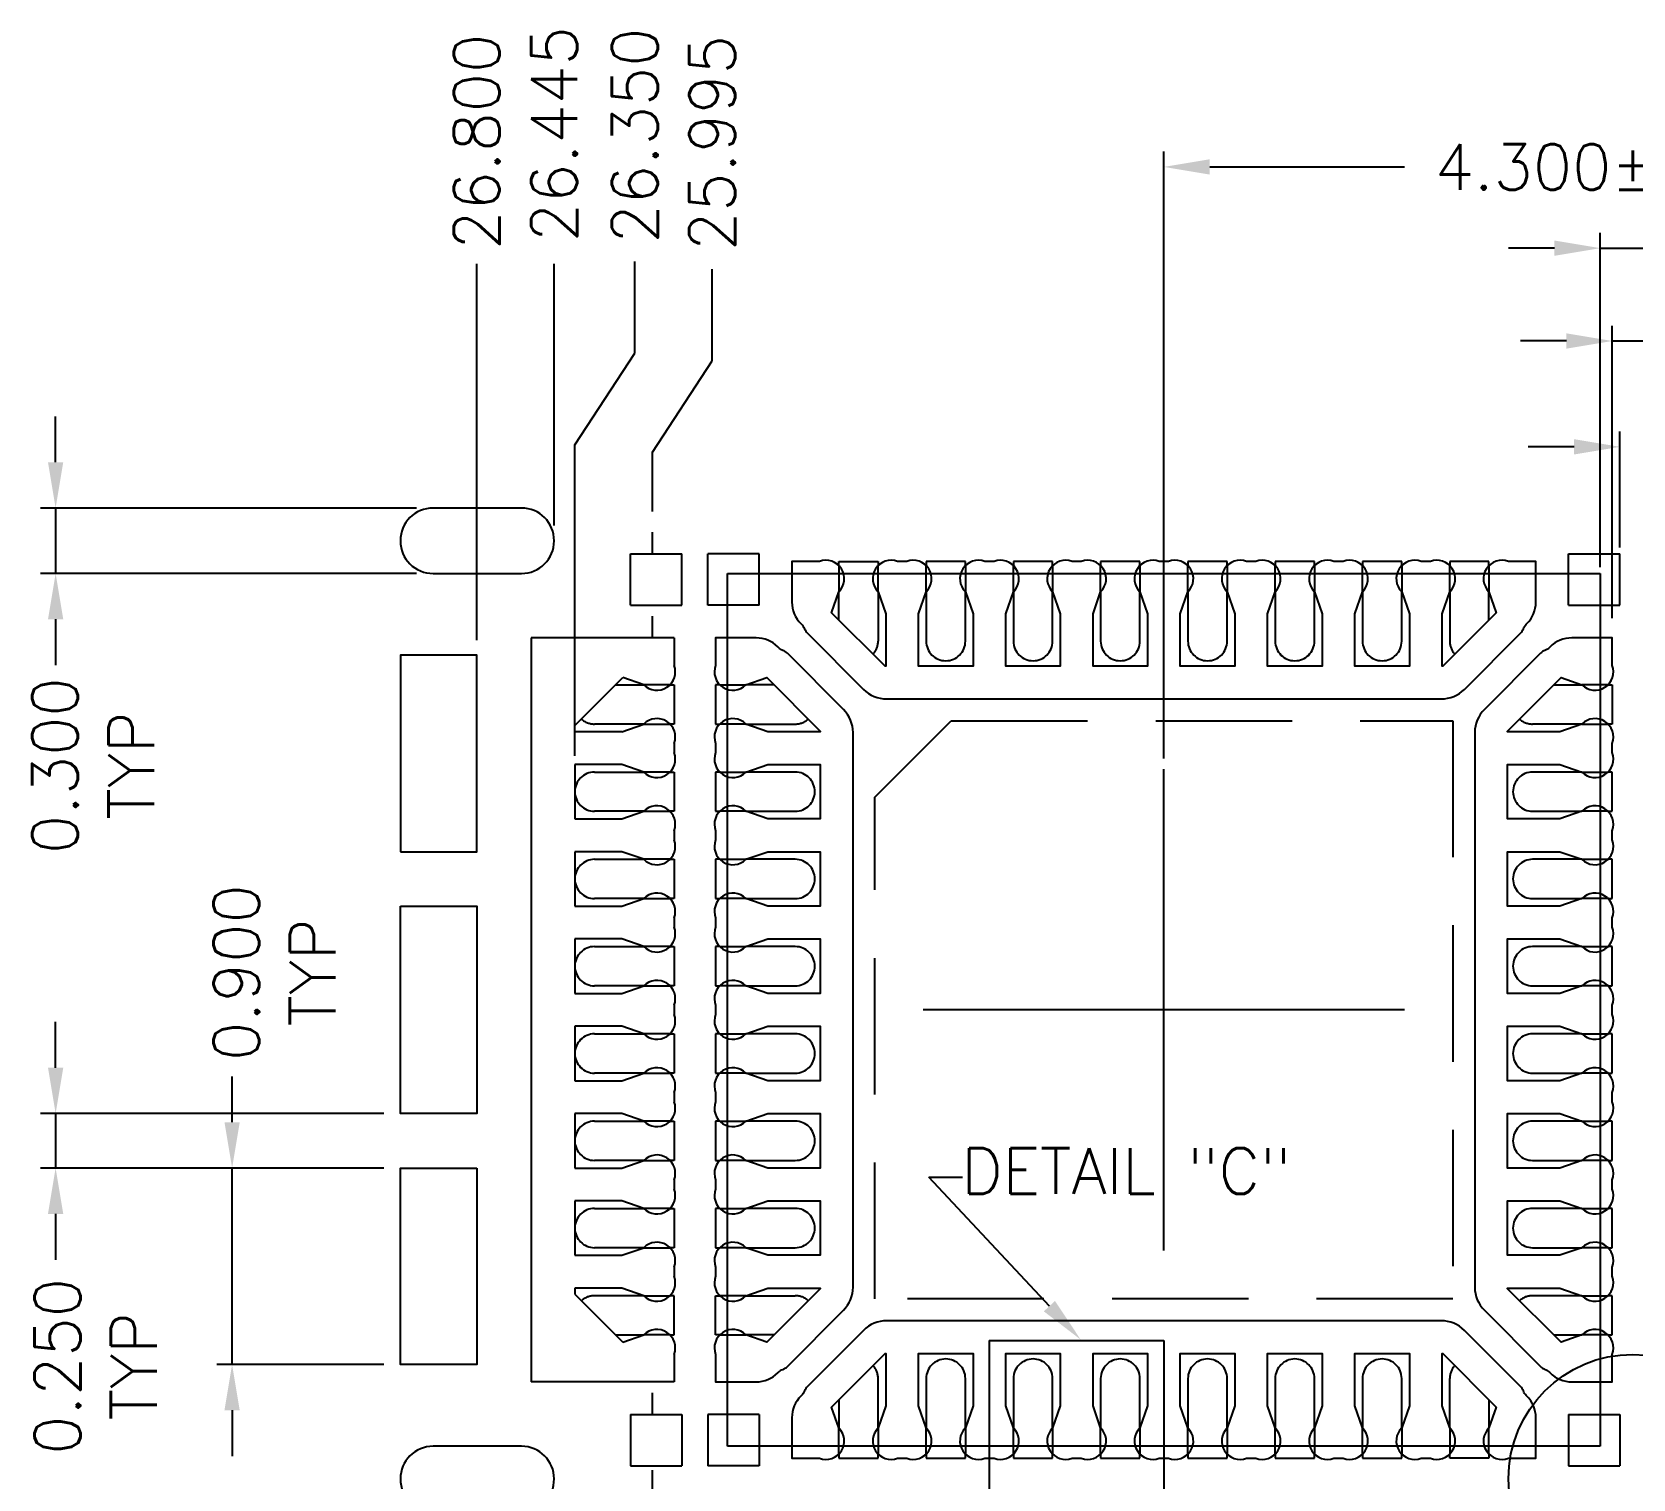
# Model space of a CAD drawing. Extents: x 720.3 to 735, y -12.4 to 10.2.
# Drawn here: x 720.56 to 727.9, y 3.61 to 10.24 of the extents above; entities that cross this region are included whole.
import ezdxf

# ---------------------------------------------------------------- set-up
doc = ezdxf.new("R2010")
doc.units = 0
doc.header["$LTSCALE"] = 5
doc.header["$MEASUREMENT"] = 0
doc.linetypes.add('CENTER', pattern=[2, 1.25, -0.25, 0.25, -0.25])
doc.linetypes.add('HIDDEN', pattern=[0.375, 0.25, -0.125])
for name, color, linetype in [('1', 7, 'CONTINUOUS'), ('1D', 4, 'CONTINUOUS'), ('2D', 4, 'CONTINUOUS')]:
    doc.layers.add(name, color=color, linetype=linetype)
doc.styles.get("Standard").update_dxf_attribs({"font": 'romans.shx', "bigfont": 'bigfont.shx'})

msp = doc.modelspace()

# ---------------------------------------------------------------- linework, layer by layer
at = {"layer": '1'}
for p, q in [((723.3044360696668, 7.849494332175424), (723.5394360696671, 7.849494332175424)), ((723.3044360696668, 7.61449433217524), (723.3044360696668, 7.849494332175424)), ((723.5394360696671, 7.61449433217524), (723.5394360696671, 7.849494332175424)), ((723.659436069667, 7.61449433217524), (723.659436069667, 7.849494332175424)), ((723.894436069667, 7.849494332175424), (723.659436069667, 7.849494332175424)), ((723.894436069667, 7.61449433217524), (723.894436069667, 7.849494332175424)), ((724.2594360696671, 7.79540611930804), (724.2594360696671, 7.67553701679725)), ((724.439436069667, 7.675537016797136), (724.439436069667, 7.79540611930804)), ((724.6594360696669, 7.675537016797136), (724.6594360696669, 7.79540611930804)), ((724.839436069667, 7.79540611930804), (724.839436069667, 7.67553701679725)), ((725.0594360696671, 7.675537016797136), (725.0594360696671, 7.79540611930804)), ((725.2394360696671, 7.79540611930804), (725.2394360696671, 7.67553701679725)), ((725.4594360696669, 7.675537016797136), (725.4594360696669, 7.79540611930804)), ((725.639436069667, 7.79540611930804), (725.639436069667, 7.67553701679725)), ((725.859436069667, 7.675537016797136), (725.859436069667, 7.79540611930804)), ((726.0394360696671, 7.79540611930804), (726.0394360696671, 7.67553701679725)), ((726.2594360696671, 7.675537016797136), (726.2594360696671, 7.79540611930804)), ((726.439436069667, 7.79540611930804), (726.439436069667, 7.67553701679725)), ((726.659436069667, 7.675537016797136), (726.659436069667, 7.79540611930804)), ((726.839436069667, 7.79540611930804), (726.839436069667, 7.67553701679725)), ((727.059436069667, 7.675537016797022), (727.059436069667, 7.79540611930804)), ((727.2394360696671, 7.79540611930804), (727.2394360696671, 7.675537016797136)), ((727.6044360696671, 7.849494332175822), (727.839436069667, 7.849494332175822)), ((727.6044360696671, 7.614494332175411), (727.6044360696671, 7.849494332175822)), ((727.839436069667, 7.614494332175411), (727.839436069667, 7.849494332175822)), ((723.3044360696668, 7.61449433217524), (723.5394360696671, 7.61449433217524)), ((723.894436069667, 7.61449433217524), (723.659436069667, 7.61449433217524)), ((727.6044360696671, 7.614494332175411), (727.839436069667, 7.614494332175411)), ((723.5044360696658, 7.464494332175434), (723.5044360696658, 7.338318620756865)), ((723.0494360696688, 7.062412292854389), (723.2696960971939, 7.282672320380129)), ((723.3654787542889, 7.249494332175402), (723.269696097193, 7.282672320378537)), ((723.4853478567999, 7.249494332175402), (723.3654787542889, 7.249494332175402)), ((723.7135242825339, 7.249494332175629), (723.8333933850449, 7.249494332175629)), ((727.7853478568, 7.249494332175402), (727.6654787542888, 7.249494332175402)), ((723.264436069667, 7.034494332174801), (723.3654787542889, 7.069494332175395)), ((723.365478754288, 7.069494332175622), (723.4853478567999, 7.069494332175395)), ((723.833393385046, 7.069494332175622), (723.7135242825339, 7.069494332175509)), ((727.6654787542878, 7.069494332175509), (727.7853478568, 7.069494332175281)), ((723.2644360696679, 7.034494332176734), (723.0494360696688, 7.034494332177132)), ((723.5044360696658, 6.980670043593931), (723.5044360696658, 6.938318620756604)), ((723.264436069667, 6.884494332176132), (723.0494360696679, 6.884494332176132)), ((723.3654787542889, 6.849494332175424), (723.264436069667, 6.884494332175734)), ((723.4853478567999, 6.849494332175424), (723.3654787542889, 6.849494332175424)), ((723.7135242825339, 6.849494332175538), (723.8333933850449, 6.849494332175538)), ((727.6654787542878, 6.849494332175311), (727.7853478568, 6.849494332175424)), ((723.0494360696679, 6.634494332175506), (723.264436069667, 6.634494332175734)), ((723.264436069667, 6.634494332175222), (723.365478754288, 6.669494332175304)), ((723.3654787542889, 6.669494332175531), (723.4853478567999, 6.669494332175304)), ((723.8333933850449, 6.669494332175531), (723.7135242825339, 6.669494332175418)), ((727.7853478568, 6.669494332175304), (727.6654787542888, 6.669494332175304)), ((723.5044360696658, 6.580670043594125), (723.5044360696658, 6.538318620756513)), ((723.264436069667, 6.484494332176041), (723.0494360696679, 6.484494332176041)), ((723.3654787542889, 6.449494332175277), (723.264436069667, 6.484494332175813)), ((723.4853478567999, 6.449494332175277), (723.3654787542889, 6.449494332175277)), ((723.7135242825339, 6.449494332175504), (723.8333933850449, 6.449494332175504)), ((727.6654787542878, 6.449494332175277), (727.7853478568, 6.44949433217539)), ((723.264436069667, 6.234494332175131), (723.3654787542889, 6.26949433217544)), ((723.3654787542889, 6.26949433217544), (723.4853478567999, 6.26949433217544)), ((723.8333933850449, 6.269494332175611), (723.7135242825339, 6.26949433217544)), ((727.7853478568, 6.269494332175327), (727.6654787542888, 6.269494332175327)), ((723.0494360696679, 6.234494332175415), (723.264436069667, 6.234494332175586)), ((723.5044360696658, 6.180670043594034), (723.5044360696658, 6.138318620756706)), ((723.264436069667, 6.084494332175893), (723.0494360696679, 6.084494332175893)), ((723.3654787542889, 6.049494332175413), (723.264436069667, 6.084494332175722)), ((723.4853478567999, 6.049494332175413), (723.3654787542889, 6.049494332175413)), ((723.7135242825339, 6.049494332175527), (723.8333933850449, 6.049494332175527)), ((727.6654787542878, 6.049494332175243), (727.7853478568, 6.049494332175413)), ((723.0494360696679, 5.834494332175324), (723.264436069667, 5.834494332175552)), ((723.264436069667, 5.83449433217504), (723.3654787542889, 5.869494332175293)), ((723.3654787542889, 5.869494332175293), (723.4853478567999, 5.869494332175293)), ((723.8333933850449, 5.86949433217552), (723.7135242825339, 5.86949433217552)), ((727.7853478568, 5.869494332175293), (727.6654787542888, 5.869494332175293)), ((723.5044360696658, 5.780670043594113), (723.5044360696658, 5.738318620756786)), ((723.264436069667, 5.684494332175802), (723.0494360696679, 5.684494332175802)), ((723.3654787542889, 5.649494332175549), (723.264436069667, 5.684494332175802)), ((723.4853478567999, 5.649494332175549), (723.3654787542889, 5.649494332175549)), ((723.7135242825339, 5.649494332175549), (723.8333933850449, 5.649494332175549)), ((727.6654787542878, 5.649494332175322), (727.7853478568, 5.649494332175436)), ((723.0494360696679, 5.434494332175233), (723.264436069667, 5.434494332175404)), ((723.264436069667, 5.434494332175233), (723.3654787542889, 5.469494332175202)), ((723.3654787542889, 5.469494332175543), (723.4853478567999, 5.469494332175202)), ((723.8333933850449, 5.469494332175599), (723.7135242825339, 5.469494332175543)), ((727.7853478568, 5.469494332175315), (727.6654787542888, 5.469494332175315)), ((723.504436069667, 5.380670043594022), (723.5044360696658, 5.338318620756695)), ((723.264436069667, 5.284494332175825), (723.0494360696679, 5.284494332175825)), ((723.3654787542889, 5.249494332175402), (723.264436069667, 5.284494332175825)), ((723.4853478567999, 5.249494332175402), (723.3654787542889, 5.249494332175402)), ((723.7135242825339, 5.249494332175515), (723.8333933850449, 5.249494332175515)), ((727.6654787542878, 5.249494332175288), (727.7853478568, 5.249494332175402)), ((723.264436069667, 5.034494332175313), (723.3654787542889, 5.069494332175395)), ((723.3654787542889, 5.069494332175395), (723.4853478567999, 5.069494332175395)), ((723.8333933850449, 5.069494332175509), (723.7135242825339, 5.069494332175509)), ((727.7853478568, 5.069494332175281), (727.6654787542888, 5.069494332175281)), ((723.0494360696679, 5.034494332175086), (723.264436069667, 5.034494332175313)), ((723.504436069667, 4.980670043593931), (723.504436069667, 4.938318620756604)), ((723.264436069667, 4.884494332175734), (723.0494360696679, 4.884494332175734)), ((723.3654787542889, 4.849494332175424), (723.264436069667, 4.884494332175734)), ((723.4853478567999, 4.849494332175424), (723.3654787542889, 4.849494332175424)), ((723.7135242825339, 4.849494332175538), (723.8333933850449, 4.849494332175538)), ((727.6654787542878, 4.849494332175311), (727.7853478568, 4.849494332175424)), ((723.0494360696679, 4.634494332175052), (723.264436069667, 4.634494332175222)), ((723.264436069667, 4.634494332175222), (723.3654787542889, 4.669494332175304)), ((723.3654787542889, 4.669494332175531), (723.4853478567999, 4.669494332175304)), ((723.8333933850449, 4.669494332175531), (723.7135242825339, 4.669494332175418)), ((727.7853478568, 4.669494332175418), (727.6654787542888, 4.669494332175418)), ((723.504436069667, 4.580670043594125), (723.504436069667, 4.538318620757024)), ((723.264436069667, 4.484494332175813), (723.0494360696679, 4.484494332175586)), ((723.3654787542889, 4.449494332175277), (723.264436069667, 4.484494332175813)), ((723.0494360696679, 4.456576371498215), (723.269696097193, 4.236316343972418)), ((723.3654787542889, 4.449494332175277), (723.4853478567999, 4.449494332175277)), ((723.8333933850449, 4.44949433217539), (723.7135242825339, 4.449494332175504)), ((727.6654787542878, 4.44949433217522), (727.7853478568, 4.449494332175277)), ((723.269696097193, 4.236316343972418), (723.3654787542889, 4.26949433217544)), ((723.4853478567999, 4.26949433217544), (723.3654787542889, 4.26949433217544)), ((723.7135242825339, 4.26949433217544), (723.8333933850449, 4.26949433217544)), ((727.7853478568, 4.269494332175213), (727.6654787542888, 4.269494332175213)), ((723.504436069667, 4.180670043593806), (723.504436069667, 4.054494332175124)), ((723.3044360696658, 3.904494332175431), (723.3044360696658, 3.669494332175247)), ((723.3044360696658, 3.904494332175431), (723.5394360696657, 3.904494332175431)), ((723.5394360696657, 3.904494332175431), (723.5394360696657, 3.669494332175247)), ((723.659436069667, 3.904494332175431), (723.659436069667, 3.669494332175133)), ((723.894436069667, 3.904494332175431), (723.659436069667, 3.904494332175431)), ((723.894436069667, 3.904494332175431), (723.894436069667, 3.669494332175133)), ((727.6044360696671, 3.904494332175602), (727.839436069667, 3.904494332175602)), ((727.6044360696671, 3.904494332175602), (727.6044360696671, 3.669494332175531)), ((727.839436069667, 3.904494332175602), (727.839436069667, 3.669494332175531)), ((724.2594360696671, 3.723582545042802), (724.2594360696671, 3.843451647553706)), ((724.439436069667, 3.84345164755382), (724.439436069667, 3.723582545042802)), ((724.6594360696669, 3.723582545042802), (724.6594360696669, 3.843451647553592)), ((724.839436069667, 3.84345164755382), (724.839436069667, 3.723582545042802)), ((725.0594360696671, 3.723582545042802), (725.0594360696671, 3.843451647553592)), ((725.2394360696671, 3.84345164755382), (725.2394360696671, 3.723582545042802)), ((725.4594360696669, 3.723582545042802), (725.4594360696669, 3.843451647553592)), ((725.639436069667, 3.84345164755382), (725.639436069667, 3.723582545042802)), ((725.859436069667, 3.723582545042802), (725.859436069667, 3.843451647553592)), ((726.0394360696671, 3.84345164755382), (726.0394360696671, 3.723582545042802)), ((726.2594360696671, 3.723582545042802), (726.2594360696671, 3.843451647553592)), ((726.439436069667, 3.84345164755382), (726.439436069667, 3.723582545042802)), ((726.659436069667, 3.723582545042802), (726.659436069667, 3.843451647553592)), ((726.839436069667, 3.84345164755382), (726.839436069667, 3.723582545042802)), ((727.059436069667, 3.84345164755382), (727.059436069667, 3.723582545042802)), ((727.2394360696671, 3.723582545042802), (727.2394360696671, 3.843451647553592)), ((723.3044360696658, 3.669494332175247), (723.5394360696657, 3.669494332175247)), ((723.894436069667, 3.669494332175133), (723.659436069667, 3.669494332175133)), ((727.6044360696671, 3.669494332175531), (727.839436069667, 3.669494332175531))]:
    msp.add_line(p, q, dxfattribs=at)
at = {"layer": '1', "color": 7}
for p, q in [((722.849436069667, 7.464494332177707), (722.849436069668, 4.054494332175011)), ((723.504436069667, 7.464494332177196), (722.849436069667, 7.464494332177707)), ((723.0494360696688, 7.034494332177416), (723.0494360696688, 7.062412292854673)), ((723.0494360696679, 6.884494332176132), (723.0494360696679, 6.634494332175506)), ((723.0494360696679, 6.484494332176041), (723.0494360696679, 6.234494332175415)), ((723.0494360696679, 6.084494332175893), (723.0494360696679, 5.834494332175324)), ((723.0494360696679, 5.684494332175802), (723.0494360696679, 5.434494332175233)), ((723.0494360696679, 5.284494332175825), (723.0494360696679, 5.034494332175086)), ((723.0494360696679, 4.884494332175734), (723.0494360696679, 4.634494332175052)), ((723.0494360696679, 4.484494332175415), (723.0494360696679, 4.456576371498044)), ((723.504436069667, 4.054494332175124), (722.849436069668, 4.054494332175011))]:
    msp.add_line(p, q, dxfattribs=at)
at = {"layer": '1', "ltscale": 10}
for points in [[(722.8044360696729, 8.059494332175063), (722.399436069667, 8.05949433217387, 0.9999999999999998), (722.399436069667, 7.759494332174142), (722.8044360696729, 7.759494332175108, 0.9999999999999998)], [(722.8044360696729, 3.759494332175052), (722.399436069667, 3.759494332173915, 0.9999999999999998), (722.399436069667, 3.459494332174131), (722.8044360696729, 3.45949433217504, 0.9999999999999998)]]:
    msp.add_lwpolyline(points, format="xyb", close=True, dxfattribs=at)
at = {"layer": '1'}
for points in [[(726.9706117810858, 7.814494332174717), (726.928260358248, 7.814494332174604, 0.8079315187691397), (726.839436069667, 7.67553701679725), (726.874436069668, 7.57449433217539), (726.8744360696671, 7.334494332175552), (726.6244360696671, 7.334494332175552), (726.6244360696671, 7.57449433217522), (726.659436069667, 7.675537016797022, 0.8079315187693428), (726.5706117810857, 7.814494332174717), (726.528260358248, 7.814494332174604, 0.8079315187691397), (726.439436069667, 7.67553701679725), (726.474436069668, 7.57449433217539), (726.474436069667, 7.334494332175552), (726.224436069667, 7.334494332175552), (726.224436069667, 7.57449433217522), (726.2594360696671, 7.675537016797022, 0.8079315187693428), (726.1706117810859, 7.814494332174717), (726.1282603582478, 7.814494332174604, 0.8079315187691397), (726.0394360696671, 7.67553701679725), (726.074436069667, 7.57449433217539), (726.074436069667, 7.334494332175552), (725.824436069667, 7.334494332175552), (725.824436069667, 7.57449433217522), (725.859436069667, 7.675537016797022, 0.8079315187693428), (725.7706117810857, 7.814494332174717), (725.728260358248, 7.814494332174604, 0.8079315187691397), (725.639436069667, 7.67553701679725), (725.6744360696679, 7.57449433217539), (725.6744360696671, 7.334494332175552), (725.424436069667, 7.334494332175552), (725.424436069667, 7.57449433217522), (725.4594360696669, 7.675537016797022, 0.8079315187693428), (725.3706117810857, 7.814494332174717), (725.3282603582479, 7.814494332174604, 0.8079315187691397), (725.2394360696671, 7.67553701679725), (725.2744360696679, 7.57449433217539), (725.2744360696669, 7.334494332175552), (725.024436069667, 7.334494332175552), (725.024436069667, 7.57449433217522), (725.0594360696671, 7.675537016797022, 0.8079315187693428), (724.9706117810858, 7.814494332174717), (724.928260358248, 7.814494332174604, 0.8079315187691397), (724.839436069667, 7.67553701679725), (724.8744360696671, 7.57449433217539), (724.8744360696671, 7.334494332175552), (724.6244360696671, 7.334494332175552), (724.6244360696671, 7.57449433217522), (724.6594360696669, 7.675537016797022, 0.8079315187693428), (724.5706117810857, 7.814494332174717), (724.5282603582488, 7.814494332174604, 0.8079315187692582), (724.439436069667, 7.67553701679725), (724.474436069668, 7.57449433217539), (724.474436069668, 7.334494332175438), (724.4715181089897, 7.334494332175438), (724.2262580814638, 7.579754359701382), (724.2594360696671, 7.67553701679725, 0.8079315187691257), (724.1706117810849, 7.814494332174547), (724.0444360696669, 7.814494332174547), (724.0444360696669, 7.628550248086298, 0.1989123673826225), (724.0854411203017, 7.52955529871906), (724.0883533837798, 7.526643035240908, -0.1031479619677401), (724.101773674751, 7.506151676418369, 0.1031479619667166), (724.1151939657778, 7.485660317618112), (724.372425968399, 7.228428314997415, 0.1989123673793665), (724.4784919855769, 7.184494332175404), (727.0203801537579, 7.184494332175404, 0.1989123673799221), (727.1264461709359, 7.228428314997529), (727.3836781735558, 7.485660317618112, 0.1031479619667161), (727.3970984645828, 7.506151676418369, -0.1031479619677284), (727.4105187555537, 7.526643035240908), (727.413431019032, 7.52955529871906, 0.1989123673826223), (727.454436069667, 7.628550248086298), (727.454436069667, 7.814494332174547), (727.3282603582479, 7.814494332174547, 0.8079315187688237), (727.2394360696671, 7.675537016797136), (727.2726140578696, 7.579754359701325), (727.0273540303439, 7.334494332175438), (727.0244360696669, 7.334494332175438), (727.0244360696659, 7.574494332175277), (727.059436069667, 7.675537016797136, 0.8079315187689486)], [(723.6944360696679, 6.980670043594216), (723.6944360696679, 6.938318620756717, 0.8079315187691397), (723.8333933850449, 6.849494332175538), (723.934436069667, 6.884494332175904), (724.1744360696671, 6.884494332175734), (724.1744360696671, 6.634494332175506), (723.934436069667, 6.634494332175279), (723.833393385046, 6.669494332175531, 0.8079315187693428), (723.6944360696679, 6.580670043594238), (723.6944360696679, 6.538318620756683, 0.8079315187691397), (723.8333933850449, 6.449494332175504), (723.934436069667, 6.484494332175813), (724.1744360696671, 6.484494332175586), (724.1744360696671, 6.234494332175529), (723.934436069667, 6.234494332175302), (723.833393385046, 6.26949433217544, 0.8079315187693428), (723.6944360696679, 6.180670043594091), (723.6944360696679, 6.138318620756706, 0.8079315187691397), (723.8333933850449, 6.049494332175527), (723.934436069667, 6.084494332175779), (724.1744360696671, 6.084494332175609), (724.1744360696671, 5.834494332175552), (723.934436069667, 5.834494332175324), (723.833393385046, 5.869494332175406, 0.8079315187693428), (723.6944360696679, 5.780670043594113), (723.6944360696679, 5.738318620756786, 0.8079315187691397), (723.8333933850449, 5.649494332175549), (723.934436069667, 5.684494332175802), (724.1744360696671, 5.684494332175631), (724.1744360696671, 5.434494332175518), (723.934436069667, 5.43449433217529), (723.833393385046, 5.469494332175429, 0.8079315187693428), (723.6944360696679, 5.380670043594079), (723.6944360696679, 5.338318620756695, 0.8079315187691397), (723.8333933850449, 5.249494332175515), (723.934436069667, 5.284494332175938), (724.1744360696671, 5.284494332175597), (724.1744360696671, 5.03449433217554), (723.934436069667, 5.034494332175313), (723.833393385046, 5.069494332175509, 0.8079315187693428), (723.6944360696679, 4.980670043594216), (723.6944360696679, 4.938318620756717, 0.8079315187691397), (723.8333933850449, 4.849494332175538), (723.934436069667, 4.884494332175904), (724.1744360696671, 4.884494332175734), (724.1744360696671, 4.634494332175506), (723.934436069667, 4.634494332175279), (723.833393385046, 4.669494332175531, 0.8079315187693428), (723.6944360696679, 4.580670043594238), (723.6944360696679, 4.538318620757024, 0.8079315187692582), (723.8333933850449, 4.449494332175504), (723.934436069667, 4.484494332175927), (724.1744360696671, 4.4844943321757), (724.1744360696671, 4.481576371498817), (723.9291760421409, 4.236316343972418), (723.8333933850449, 4.269494332175554, 0.8079315187691257), (723.6944360696679, 4.18067004359392), (723.6944360696679, 4.054494332175408), (723.880380153756, 4.054494332175408, 0.1989123673826225), (723.9793751031241, 4.09549938281043), (723.9822873666018, 4.098411646288639, -0.1031479619677401), (724.0027787254242, 4.11183193725958, 0.1031479619667166), (724.0232700842241, 4.125252228286626), (724.2805020868449, 4.382484230907209, 0.1989123673793665), (724.324436069667, 4.488550248085118), (724.324436069667, 7.030438416266122, 0.1989123673799221), (724.2805020868449, 7.136504433444315), (724.0232700842241, 7.39373643606433, 0.1031479619667161), (724.0027787254242, 7.407156727091319, -0.1031479619677284), (723.9822873666018, 7.420577018062317), (723.9793751031241, 7.423489281540526, 0.1989123673826223), (723.880380153756, 7.464494332175547), (723.6944360696679, 7.464494332175547), (723.6944360696679, 7.338318620757036, 0.8079315187688237), (723.8333933850449, 7.249494332175515), (723.9291760421409, 7.282672320378594), (724.1744360696671, 7.037412292852195), (724.1744360696671, 7.034494332175313), (723.934436069667, 7.034494332175086), (723.8333933850449, 7.069494332175509, 0.8079315187689486)], [(727.8044360696658, 4.538318620756683), (727.8044360696658, 4.580670043594125, 0.8079315187691397), (727.6654787542888, 4.669494332175418), (727.564436069667, 4.634494332174881), (727.324436069667, 4.634494332175108), (727.324436069667, 4.884494332175393), (727.564436069667, 4.884494332175506), (727.6654787542878, 4.849494332175424, 0.8079315187693428), (727.8044360696658, 4.938318620756717), (727.8044360696658, 4.980670043594102, 0.8079315187691397), (727.6654787542888, 5.069494332175281), (727.564436069667, 5.034494332175029), (727.324436069667, 5.034494332175199), (727.324436069667, 5.284494332175427), (727.564436069667, 5.28449433217554), (727.6654787542878, 5.249494332175402, 0.8079315187693428), (727.8044360696658, 5.338318620756695), (727.8044360696658, 5.380670043594079, 0.8079315187691397), (727.6654787542888, 5.469494332175315), (727.564436069667, 5.434494332175063), (727.324436069667, 5.434494332175233), (727.324436069667, 5.68449433217529), (727.564436069667, 5.684494332175631), (727.6654787542878, 5.649494332175436, 0.8079315187693428), (727.8044360696658, 5.738318620756672), (727.8044360696658, 5.780670043594, 0.8079315187691397), (727.6654787542888, 5.869494332175293), (727.564436069667, 5.83449433217504), (727.324436069667, 5.834494332175211), (727.324436069667, 6.084494332175324), (727.564436069667, 6.084494332175552), (727.6654787542878, 6.049494332175413, 0.8079315187693428), (727.8044360696658, 6.138318620756706), (727.8044360696658, 6.180670043594091, 0.8079315187691397), (727.6654787542888, 6.269494332175327), (727.564436069667, 6.234494332175017), (727.324436069667, 6.234494332175245), (727.324436069667, 6.484494332175415), (727.564436069667, 6.484494332175529), (727.6654787542878, 6.44949433217539, 0.8079315187693428), (727.8044360696658, 6.538318620756683), (727.8044360696658, 6.580670043594125, 0.8079315187691397), (727.6654787542888, 6.669494332175304), (727.564436069667, 6.634494332174881), (727.324436069667, 6.634494332175108), (727.324436069667, 6.884494332175393), (727.564436069667, 6.884494332175506), (727.6654787542878, 6.849494332175424, 0.8079315187693428), (727.8044360696658, 6.938318620756717), (727.8044360696658, 6.980670043593818, 0.8079315187692582), (727.6654787542888, 7.069494332175281), (727.564436069667, 7.034494332174858), (727.324436069667, 7.034494332175086), (727.324436069667, 7.037412292852025), (727.569696097193, 7.282672320378537), (727.6654787542888, 7.249494332175402, 0.8079315187691257), (727.8044360696658, 7.338318620756865), (727.8044360696658, 7.464494332175434), (727.6184919855779, 7.464494332175434, 0.1989123673826225), (727.5194970362109, 7.423489281540412), (727.5165847727328, 7.420577018062203, -0.1031479619677401), (727.4960934139098, 7.407156727091205, 0.1031479619667166), (727.4756020551099, 7.393736436064216), (727.218370052489, 7.136504433443633, 0.1989123673793665), (727.174436069667, 7.030438416265724), (727.174436069667, 4.48855024808472, 0.1989123673799221), (727.218370052489, 4.382484230906584), (727.4756020551099, 4.125252228286626, 0.1031479619667161), (727.4960934139098, 4.11183193725958, -0.1031479619677284), (727.5165847727328, 4.098411646288639), (727.5194970362109, 4.09549938281043, 0.1989123673826223), (727.6184919855779, 4.054494332175295), (727.8044360696658, 4.054494332175295), (727.8044360696658, 4.180670043593806, 0.8079315187688237), (727.6654787542888, 4.269494332175327), (727.569696097193, 4.236316343972191), (727.324436069667, 4.48157637149859), (727.324436069667, 4.484494332175529), (727.564436069667, 4.484494332175813), (727.6654787542888, 4.449494332175277, 0.8079315187689486)], [(724.5282603582478, 3.704494332176238), (724.5706117810857, 3.704494332176238, 0.8079315187691397), (724.6594360696669, 3.843451647553592), (724.6244360696671, 3.944494332175509), (724.6244360696671, 4.18449433217529), (724.8744360696671, 4.18449433217529), (724.8744360696671, 3.944494332175736), (724.839436069667, 3.843451647553933, 0.8079315187693428), (724.928260358248, 3.704494332176238), (724.9706117810858, 3.704494332176238, 0.8079315187691397), (725.0594360696671, 3.843451647553592), (725.024436069667, 3.944494332175509), (725.024436069667, 4.18449433217529), (725.2744360696669, 4.18449433217529), (725.2744360696669, 3.944494332175736), (725.2394360696671, 3.843451647553933, 0.8079315187693428), (725.3282603582479, 3.704494332176238), (725.3706117810848, 3.704494332176238, 0.8079315187691397), (725.4594360696669, 3.843451647553592), (725.4244360696657, 3.944494332175509), (725.424436069667, 4.18449433217529), (725.6744360696671, 4.18449433217529), (725.6744360696671, 3.944494332175736), (725.639436069667, 3.843451647553933, 0.8079315187693428), (725.728260358248, 3.704494332176238), (725.7706117810857, 3.704494332176238, 0.8079315187691397), (725.859436069667, 3.843451647553592), (725.824436069667, 3.944494332175509), (725.824436069667, 4.18449433217529), (726.074436069667, 4.18449433217529), (726.074436069667, 3.944494332175736), (726.0394360696671, 3.843451647553933, 0.8079315187693428), (726.1282603582478, 3.704494332176238), (726.1706117810859, 3.704494332176238, 0.8079315187691397), (726.2594360696671, 3.843451647553592), (726.2244360696659, 3.944494332175509), (726.224436069667, 4.18449433217529), (726.474436069667, 4.18449433217529), (726.474436069667, 3.944494332175736), (726.439436069667, 3.843451647553933, 0.8079315187693428), (726.528260358248, 3.704494332176238), (726.5706117810857, 3.704494332176238, 0.8079315187691397), (726.659436069667, 3.843451647553592), (726.6244360696671, 3.944494332175509), (726.6244360696671, 4.18449433217529), (726.8744360696671, 4.18449433217529), (726.8744360696671, 3.944494332175736), (726.839436069667, 3.843451647553933, 0.8079315187693428), (726.928260358248, 3.704494332176238), (726.9706117810858, 3.704494332176238, 0.8079315187692582), (727.059436069667, 3.843451647553592), (727.0244360696659, 3.944494332175509), (727.0244360696659, 4.184494332175404), (727.0273540303439, 4.184494332175404), (727.2726140578696, 3.939234304649403), (727.2394360696671, 3.843451647553592, 0.8079315187691257), (727.3282603582479, 3.704494332176295), (727.454436069667, 3.704494332176295), (727.454436069667, 3.890438416264487, 0.1989123673826225), (727.413431019032, 3.989433365631782), (727.4105187555537, 3.992345629110047, -0.1031479619677401), (727.3970984645828, 4.012836987932416, 0.1031479619667166), (727.3836781735558, 4.03332834673273), (727.126446170935, 4.29056034935354, 0.1989123673793665), (727.020380153757, 4.334494332175438), (724.4784919855758, 4.334494332175438, 0.1989123673799221), (724.3724259683979, 4.290560349353313), (724.1151939657778, 4.03332834673273, 0.1031479619667161), (724.101773674751, 4.012836987932416, -0.1031479619677284), (724.0883533837798, 3.992345629110047), (724.0854411203017, 3.989433365631782, 0.1989123673826223), (724.0444360696669, 3.890438416264487), (724.0444360696669, 3.704494332176295), (724.1706117810849, 3.704494332176295, 0.8079315187688237), (724.2594360696671, 3.843451647553706), (724.2262580814638, 3.939234304649517), (724.4715181089897, 4.184494332175404), (724.474436069667, 4.184494332175404), (724.474436069668, 3.944494332175509), (724.439436069667, 3.843451647553706, 0.8079315187689486)]]:
    msp.add_lwpolyline(points, format="xyb", close=True, dxfattribs=at)
at = {"layer": '1', "ltscale": 10}
for points in [[(722.2494360696671, 6.484494332175813), (722.599436069674, 6.484494332175586), (722.599436069674, 7.38449433217562), (722.249436069668, 7.384494332175734)], [(722.2494360696671, 6.234494332175813), (722.599436069674, 6.234494332175586), (722.599436069674, 5.284494332175086), (722.2494360696671, 5.284494332175086)], [(722.599436069674, 5.034494332175086), (722.599436069674, 4.134494332175108), (722.2494360696671, 4.134494332175108), (722.2494360696671, 5.034494332175029)]]:
    msp.add_lwpolyline(points, close=True, dxfattribs=at)
at = {"layer": '1'}
for centre, radius, start, end in [((723.4254133055442, 7.308837340859383), 0.0843430086840248, 224.7158508701536, 20.45919991428881), ((723.4254133055442, 7.010151323491413), 0.0843430086840223, 339.5408000857707, 135.2841491299523), ((723.4254133055442, 6.908837340859292), 0.0843430086839418, 224.7158508700477, 20.45919991425069), ((723.4254133055442, 6.610151323491322), 0.0843430086840631, 339.5408000857905, 135.2841491300306), ((723.4254133055442, 6.508837340859543), 0.0843430086839418, 224.7158508700477, 20.45919991425069), ((723.4254133055442, 6.210151323491231), 0.0843430086840631, 339.5408000857905, 135.2841491300306), ((723.4254133055451, 6.108837340859395), 0.0843430086839418, 224.7158508700477, 20.45919991425069), ((723.4254133055451, 5.810151323491425), 0.0843430086840631, 339.5408000857905, 135.2841491300306), ((723.4254133055451, 5.708837340859304), 0.0843430086839418, 224.7158508700477, 20.45919991425069), ((723.4254133055451, 5.410151323491277), 0.0843430086840631, 339.5408000857905, 135.2841491300306), ((723.4254133055451, 5.308837340859383), 0.0843430086839418, 224.7158508700477, 20.45919991425069), ((723.4254133055451, 5.010151323491413), 0.0843430086840631, 339.5408000857905, 135.2841491300306), ((723.4254133055451, 4.908837340859292), 0.0843430086839418, 224.7158508700477, 20.45919991425069), ((723.4254133055451, 4.610151323491322), 0.0843430086840631, 339.5408000857905, 135.2841491300306), ((723.4254133055451, 4.508837340859543), 0.0843430086839815, 224.715850870103, 20.45919991432083), ((723.4254133055451, 4.210151323491231), 0.0843430086840016, 339.5408000856594, 135.2841491298464)]:
    msp.add_arc(centre, radius, start, end, dxfattribs=at)
at = {"layer": '1D', "linetype": 'HIDDEN', "ltscale": 0.08}
for p, q in [((723.404436069668, 7.849494332175424), (723.404436069668, 7.969494332175202)), ((723.4044360696671, 7.464494332175434), (723.4044360696671, 7.614494332175013)), ((723.404436069668, 3.904494332175431), (723.404436069668, 4.054494332175238)), ((723.404436069668, 3.549494332175413), (723.404436069668, 3.669494332175247))]:
    msp.add_line(p, q, dxfattribs=at)
at = {"layer": '1D', "color": 2, "linetype": 'CENTER', "ltscale": 0.8}
for p, q in [((723.7494360696671, 3.759494332175393), (723.7494360696671, 7.759494332175506)), ((723.7494360696671, 7.759494332175506), (727.7494360696671, 7.759494332175506)), ((727.7494360696671, 7.759494332175506), (727.7494360696671, 3.759494332175393)), ((727.7494360696671, 3.759494332175393), (723.7494360696671, 3.759494332175393))]:
    msp.add_line(p, q, dxfattribs=at)
at = {"layer": '1D', "linetype": 'CENTER'}
for p, q in [((725.7494360696671, 4.656618149112546), (725.7494360696671, 6.862370515238296)), ((726.8523122527301, 5.759494332175506), (724.6465598866037, 5.759494332175506))]:
    msp.add_line(p, q, dxfattribs=at)
at = {"layer": '1D', "linetype": 'HIDDEN', "ltscale": 0.3}
for points in [[(724.2594360696671, 7.79540611930804), (724.2594360696671, 7.814494332174547), (724.4394360696677, 7.814494332174604), (724.439436069667, 7.79540611930804)], [(724.839436069667, 7.79540611930804), (724.839436069667, 7.814494332174547), (724.6594360696669, 7.814494332174604), (724.6594360696669, 7.79540611930804)], [(725.2394360696671, 7.79540611930804), (725.2394360696671, 7.814494332174547), (725.0594360696671, 7.814494332174604), (725.0594360696671, 7.79540611930804)], [(725.639436069667, 7.79540611930804), (725.639436069667, 7.814494332174547), (725.4594360696669, 7.814494332174604), (725.4594360696669, 7.79540611930804)], [(726.0394360696671, 7.79540611930804), (726.0394360696671, 7.814494332174547), (725.859436069667, 7.814494332174604), (725.859436069667, 7.79540611930804)], [(726.439436069667, 7.79540611930804), (726.439436069667, 7.814494332174547), (726.2594360696671, 7.814494332174604), (726.2594360696671, 7.79540611930804)], [(726.839436069667, 7.79540611930804), (726.839436069667, 7.814494332174547), (726.659436069667, 7.814494332174604), (726.659436069667, 7.79540611930804)], [(727.2394360696671, 7.79540611930804), (727.2394360696671, 7.814494332174376), (727.059436069667, 7.814494332174547), (727.059436069667, 7.79540611930804)], [(724.2594360696671, 7.54657637149819), (724.2594360696671, 7.67553701679725)], [(727.2394360696671, 7.54657637149819), (727.2394360696671, 7.675537016797136)], [(723.236518108991, 7.249494332176993), (723.3654787542898, 7.249494332176766)], [(723.4853478567999, 7.249494332175402), (723.5044360696658, 7.249494332175743), (723.5044360696658, 7.069494332175224), (723.4853478567999, 7.069494332175395)], [(723.7135242825339, 7.249494332175629), (723.6944360696679, 7.2494943321758), (723.6944360696679, 7.069494332175281), (723.7135242825339, 7.069494332175509)], [(723.9623540303439, 7.249494332175629), (723.8333933850449, 7.249494332175629)], [(727.5365181089898, 7.249494332175402), (727.6654787542888, 7.249494332175402)], [(727.7853478568, 7.249494332175402), (727.8044360696658, 7.249494332175629), (727.8044360696658, 7.069494332175111), (727.7853478568, 7.069494332175281)], [(723.4853478567999, 6.849494332175424), (723.5044360696658, 6.849494332175595), (723.5044360696658, 6.669494332175133), (723.4853478567999, 6.669494332175304)], [(723.7135242825339, 6.849494332175538), (723.6944360696679, 6.849494332175709), (723.6944360696679, 6.669494332175247), (723.7135242825339, 6.669494332175531)], [(727.7853478568, 6.669494332175304), (727.8044360696658, 6.669494332175133), (727.8044360696658, 6.849494332175595), (727.7853478568, 6.849494332175424)], [(723.4853478567999, 6.449494332175277), (723.5044360696658, 6.449494332175731), (723.5044360696658, 6.269494332175042), (723.4853478567999, 6.26949433217544)], [(723.7135242825339, 6.449494332175504), (723.6944360696679, 6.449494332175731), (723.6944360696679, 6.269494332175213), (723.7135242825339, 6.26949433217544)], [(727.7853478568, 6.26949433217544), (727.8044360696658, 6.269494332175213), (727.8044360696658, 6.449494332175504), (727.7853478568, 6.449494332175277)], [(723.4853478567999, 6.049494332175413), (723.5044360696658, 6.049494332175584), (723.5044360696658, 5.869494332175122), (723.4853478567999, 5.869494332175293)], [(723.7135242825339, 6.049494332175413), (723.6944360696679, 6.049494332175697), (723.6944360696679, 5.869494332175236), (723.7135242825339, 5.86949433217552)], [(727.7853478568, 5.869494332175293), (727.8044360696658, 5.869494332175122), (727.8044360696658, 6.049494332175584), (727.7853478568, 6.049494332175413)], [(723.4853478567999, 5.649494332175322), (723.5044360696658, 5.649494332175549), (723.5044360696658, 5.469494332175202), (723.4853478567999, 5.469494332175202)], [(723.7135242825339, 5.649494332175549), (723.6944360696679, 5.64949433217572), (723.6944360696679, 5.469494332175202), (723.7135242825339, 5.469494332175543)], [(727.7853478568, 5.469494332175429), (727.8044360696658, 5.469494332175088), (727.8044360696658, 5.649494332175606), (727.7853478568, 5.649494332175436)], [(723.4853478567999, 5.249494332175402), (723.5044360696658, 5.249494332175402), (723.504436069667, 5.069494332175111), (723.4853478567999, 5.069494332175395)], [(723.7135242825339, 5.249494332175402), (723.6944360696679, 5.249494332175743), (723.6944360696679, 5.069494332175281), (723.7135242825339, 5.069494332175509)], [(727.7853478568, 5.069494332175281), (727.8044360696658, 5.069494332175111), (727.8044360696658, 5.249494332175629), (727.7853478568, 5.249494332175402)], [(723.4853478567999, 4.849494332175424), (723.5044360696658, 4.849494332175595), (723.504436069667, 4.669494332175133), (723.4853478567999, 4.669494332175304)], [(723.7135242825339, 4.849494332175538), (723.6944360696679, 4.849494332175709), (723.6944360696679, 4.669494332175247), (723.7135242825339, 4.669494332175531)], [(727.7853478568, 4.669494332175418), (727.8044360696658, 4.669494332175133), (727.8044360696658, 4.849494332175595), (727.7853478568, 4.849494332175424)], [(723.4853478567999, 4.26949433217544), (723.504436069667, 4.269494332175042), (723.504436069667, 4.449494332175731), (723.4853478567999, 4.449494332175277)], [(723.7135242825339, 4.26949433217544), (723.6944360696679, 4.269494332175213), (723.6944360696679, 4.449494332175731), (723.7135242825339, 4.449494332175504)], [(727.7853478568, 4.269494332175213), (727.8044360696658, 4.269494332175042), (727.8044360696658, 4.449494332175504), (727.7853478568, 4.449494332175277)], [(723.2365181089899, 4.26949433217544), (723.3654787542889, 4.26949433217544)], [(723.9623540303439, 4.269494332175554), (723.8333933850449, 4.269494332175554)], [(727.5365181089898, 4.269494332175213), (727.6654787542888, 4.269494332175213)], [(724.2594360696671, 3.972412292852595), (724.2594360696671, 3.843451647553706)], [(727.2394360696671, 3.972412292852595), (727.2394360696671, 3.843451647553592)], [(724.2594360696671, 3.723582545042802), (724.2594360696658, 3.704494332176409), (724.439436069667, 3.704494332176295), (724.439436069667, 3.723582545042802)], [(724.6594360696669, 3.723582545042802), (724.6594360696669, 3.704494332176295), (724.839436069667, 3.704494332176238), (724.839436069667, 3.723582545042802)], [(725.0594360696671, 3.723582545042802), (725.0594360696671, 3.704494332176295), (725.2394360696671, 3.704494332176238), (725.2394360696671, 3.723582545042802)], [(725.4594360696669, 3.723582545042802), (725.4594360696669, 3.704494332176295), (725.639436069667, 3.704494332176238), (725.639436069667, 3.723582545042802)], [(725.859436069667, 3.723582545042802), (725.859436069667, 3.704494332176295), (726.0394360696671, 3.704494332176238), (726.0394360696671, 3.723582545042802)], [(726.2594360696671, 3.723582545042802), (726.2594360696671, 3.704494332176295), (726.439436069667, 3.704494332176238), (726.439436069667, 3.723582545042802)], [(726.659436069667, 3.723582545042802), (726.659436069667, 3.704494332176295), (726.839436069667, 3.704494332176238), (726.839436069667, 3.723582545042802)], [(727.2394360696671, 3.723582545042802), (727.2394360696671, 3.704494332176295), (727.059436069667, 3.704494332176238), (727.059436069667, 3.723582545042802)]]:
    msp.add_lwpolyline(points, dxfattribs=at)
for points in [[(724.439436069667, 7.67553701679725), (724.439436069667, 7.449494332175504, -0.1844830881419774), (724.4165181089911, 7.389494332174535, -0.1756740463725761)], [(724.6594360696669, 7.67553701679725), (724.6594360696669, 7.449494332175504, 0.9999999999999998), (724.839436069667, 7.449494332175504), (724.839436069667, 7.67553701679725)], [(725.0594360696671, 7.67553701679725), (725.0594360696671, 7.449494332175504, 0.9999999999999998), (725.2394360696671, 7.449494332175504), (725.2394360696671, 7.67553701679725)], [(725.4594360696669, 7.67553701679725), (725.4594360696669, 7.449494332175504, 0.9999999999999998), (725.639436069667, 7.449494332175504), (725.639436069667, 7.67553701679725)], [(725.859436069667, 7.67553701679725), (725.859436069667, 7.449494332175504, 0.9999999999999998), (726.0394360696671, 7.449494332175504), (726.0394360696671, 7.67553701679725)], [(726.2594360696671, 7.67553701679725), (726.2594360696671, 7.449494332175504, 0.9999999999999998), (726.439436069667, 7.449494332175504), (726.439436069667, 7.67553701679725)], [(726.659436069667, 7.67553701679725), (726.659436069667, 7.449494332175504, 0.9999999999999998), (726.839436069667, 7.449494332175504), (726.839436069667, 7.67553701679725)], [(727.059436069667, 7.675537016797136), (727.059436069667, 7.44949433217539, 0.1844830881419774), (727.0823540303429, 7.389494332174365, 0.1756740463725761)], [(723.3654787542898, 7.069494332177043), (723.1394360696679, 7.069494332177214, -0.1844830881419774), (723.079436069667, 7.092412292853282, -0.1756740463725761)], [(723.8333933850449, 7.069494332175509), (724.059436069667, 7.069494332175509, 0.1844830881419774), (724.1194360696679, 7.092412292851292, 0.1756740463725761)], [(727.6654787542888, 7.069494332175281), (727.439436069667, 7.069494332175281, -0.1844830881419774), (727.3794360696658, 7.092412292851236, -0.1756740463725761)], [(723.3654787542889, 6.669494332175702), (723.1394360696669, 6.669494332175702, -0.9999999999999998), (723.1394360696669, 6.849494332175822), (723.3654787542889, 6.849494332175822)], [(723.8333933850449, 6.669494332175418), (724.059436069667, 6.669494332175418, 0.9999999999999998), (724.059436069667, 6.849494332175538), (723.8333933850449, 6.849494332175538)], [(727.6654787542888, 6.849494332175424), (727.439436069667, 6.849494332175424, 0.9999999999999998), (727.439436069667, 6.669494332175304), (727.6654787542888, 6.669494332175304)], [(723.3654787542889, 6.269494332175611), (723.1394360696669, 6.269494332175611, -0.9999999999999998), (723.1394360696669, 6.449494332175731), (723.3654787542889, 6.449494332175731)], [(723.8333933850449, 6.26949433217544), (724.059436069667, 6.26949433217544, 0.9999999999999998), (724.059436069667, 6.44949433217539), (723.8333933850449, 6.44949433217539)], [(727.6654787542888, 6.44949433217539), (727.439436069667, 6.44949433217539, 0.9999999999999998), (727.439436069667, 6.26949433217544), (727.6654787542888, 6.26949433217544)], [(723.3654787542889, 5.86949433217552), (723.1394360696669, 5.86949433217552, -0.9999999999999998), (723.1394360696669, 6.049494332175584), (723.3654787542889, 6.049494332175584)], [(723.8333933850449, 5.86949433217552), (724.059436069667, 5.86949433217552, 0.9999999999999998), (724.059436069667, 6.049494332175413), (723.8333933850449, 6.049494332175413)], [(727.6654787542888, 6.049494332175413), (727.439436069667, 6.049494332175413, 0.9999999999999998), (727.439436069667, 5.869494332175406), (727.6654787542888, 5.869494332175406)], [(723.3654787542889, 5.469494332175543), (723.1394360696669, 5.469494332175543, -0.9999999999999998), (723.1394360696669, 5.649494332175549), (723.3654787542889, 5.649494332175549)], [(723.8333933850449, 5.469494332175543), (724.059436069667, 5.469494332175543, 0.9999999999999998), (724.059436069667, 5.649494332175436), (723.8333933850449, 5.649494332175436)], [(727.6654787542888, 5.649494332175436), (727.439436069667, 5.649494332175436, 0.9999999999999998), (727.439436069667, 5.469494332175429), (727.6654787542888, 5.469494332175429)], [(723.3654787542889, 5.069494332175395), (723.1394360696669, 5.069494332175395, -0.9999999999999998), (723.1394360696669, 5.249494332175402), (723.3654787542889, 5.249494332175402)], [(723.8333933850449, 5.069494332175509), (724.059436069667, 5.069494332175509, 0.9999999999999998), (724.059436069667, 5.249494332175402), (723.8333933850449, 5.249494332175402)], [(727.6654787542888, 5.249494332175402), (727.439436069667, 5.249494332175402, 0.9999999999999998), (727.439436069667, 5.069494332175395), (727.6654787542888, 5.069494332175395)], [(723.3654787542889, 4.669494332175304), (723.1394360696669, 4.669494332175304, -0.9999999999999998), (723.1394360696669, 4.849494332175424), (723.3654787542889, 4.849494332175424)], [(723.8333933850449, 4.669494332175418), (724.059436069667, 4.669494332175418, 0.9999999999999998), (724.059436069667, 4.849494332175538), (723.8333933850449, 4.849494332175538)], [(727.6654787542888, 4.849494332175424), (727.439436069667, 4.849494332175424, 0.9999999999999998), (727.439436069667, 4.669494332175418), (727.6654787542888, 4.669494332175418)], [(723.3654787542889, 4.449494332175277), (723.1394360696669, 4.449494332175277, 0.1844830881419774), (723.0794360696659, 4.426576371499436, 0.1756740463725761)], [(723.8333933850449, 4.449494332175504), (724.059436069667, 4.449494332175504, -0.1844830881419774), (724.1194360696679, 4.426576371499606, -0.1756740463725761)], [(727.6654787542888, 4.449494332175277), (727.439436069667, 4.449494332175277, 0.1844830881419774), (727.3794360696658, 4.42657637149955, 0.1756740463725761)], [(724.439436069667, 3.843451647553706), (724.439436069667, 4.069494332175395, 0.1844830881419774), (724.4165181089911, 4.12949433217642, 0.1756740463725761)], [(724.839436069667, 3.843451647553592), (724.839436069667, 4.069494332175281, 0.9999999999999998), (724.6594360696669, 4.069494332175281), (724.6594360696669, 3.843451647553592)], [(725.2394360696671, 3.843451647553592), (725.2394360696671, 4.069494332175281, 0.9999999999999998), (725.0594360696671, 4.069494332175281), (725.0594360696671, 3.843451647553592)], [(725.639436069667, 3.843451647553592), (725.639436069667, 4.069494332175281, 0.9999999999999998), (725.4594360696669, 4.069494332175281), (725.4594360696669, 3.843451647553592)], [(726.0394360696671, 3.843451647553592), (726.0394360696671, 4.069494332175281, 0.9999999999999998), (725.859436069667, 4.069494332175281), (725.859436069667, 3.843451647553592)], [(726.439436069667, 3.843451647553592), (726.439436069667, 4.069494332175281, 0.9999999999999998), (726.2594360696671, 4.069494332175281), (726.2594360696671, 3.843451647553592)], [(726.839436069667, 3.843451647553592), (726.839436069667, 4.069494332175281, 0.9999999999999998), (726.659436069667, 4.069494332175281), (726.659436069667, 3.843451647553592)], [(727.059436069667, 3.843451647553592), (727.059436069667, 4.069494332175281, -0.1844830881419774), (727.0823540303429, 4.129494332176307, -0.1756740463725761)]]:
    msp.add_lwpolyline(points, format="xyb", dxfattribs=at)
at = {"layer": '1D', "linetype": 'HIDDEN', "ltscale": 0.5}
msp.add_lwpolyline([(727.074436069667, 4.434494332175404), (724.424436069667, 4.434494332175404), (724.424436069667, 6.734494332175415), (724.7744360696669, 7.084494332175552), (727.074436069667, 7.084494332175552)], close=True, dxfattribs=at)
at = {"layer": '1D', "color": 2, "linetype": 'CENTER', "ltscale": 0.8}
msp.add_circle((727.8994360696669, 3.609494332175415), 0.5709900221531825, dxfattribs=at)
at = {"layer": '2D'}
for p, q in [((725.7494360696671, 6.912135060511729), (725.7494360696671, 9.69288244490042)), ((725.9594360696669, 9.622882444900313), (726.852388989802, 9.622882444900313)), ((727.7494360696671, 7.788525791053018), (727.7494360696671, 9.320505837159828)), ((727.5394360696671, 9.250505837159722), (727.329436069667, 9.250505837159722)), ((727.7494360696671, 9.250505837159722), (728.049436069667, 9.250505837159722)), ((722.599436069668, 7.454494332175727), (722.599436069668, 9.178091457825644)), ((722.954436069667, 7.979494332175306), (722.954436069667, 9.178091457825644)), ((723.3239917081268, 8.769255557801387), (723.3239917081268, 9.189255557801403)), ((723.6789917081268, 8.734861298070825), (723.6789917081268, 9.154861298070898)), ((727.8044360696668, 7.554853657688909), (727.8044360696668, 8.895050167904003)), ((727.5944360696669, 8.825050167904124), (727.3844360696671, 8.825050167904124)), ((727.8044360696668, 8.825050167904124), (727.9944360696679, 8.825050167904124)), ((723.0494360696688, 8.349255557801769), (723.3239917081268, 8.769255557801387)), ((723.404436069668, 8.314861298070923), (723.6789917081268, 8.734861298070825)), ((720.6692822025587, 8.269494332175041), (720.6692822025587, 8.479494332175022)), ((727.839436069667, 7.878525791053277), (727.839436069667, 8.40997691472603)), ((723.0494360696679, 6.923213628323026), (723.0494360696688, 8.349255557801996)), ((723.404436069668, 8.043213628322803), (723.404436069668, 8.314861298070923)), ((727.6294360696679, 8.339976914726037), (727.4194360696669, 8.339976914726037)), ((722.324189705756, 8.059494332174893), (720.5992822025589, 8.059494332174893)), ((720.6692822025587, 8.059494332174893), (720.6692822025587, 7.759494332175222)), ((722.324189705756, 7.759494332175222), (720.5992822025589, 7.759494332175222)), ((720.6692822025587, 7.549494332175299), (720.6692822025587, 7.339494332175206)), ((720.6692822025598, 5.494494332175406, -0.0787030425613598), (720.6692822025598, 5.704494332175443, -0.0787030425613598)), ((721.4781807827218, 5.244494332175293), (721.4781807827218, 5.454494332175329)), ((722.1741897057568, 5.284494332175313, -0.0787030425613598), (720.5992822025598, 5.284494332175313, -0.0787030425613598)), ((720.6692822025598, 5.284494332175313, -0.0787030425613598), (720.6692822025598, 5.034494332175313, -0.0787030425613598)), ((722.1741897057568, 5.034494332175313, -0.0787030425613598), (720.5992822025598, 5.034494332175313, -0.0787030425613598)), ((721.4781807827218, 4.134494332175279), (721.4781807827218, 5.034494332175313)), ((725.224545441034, 4.401591944010135), (724.6722631857481, 4.993129622628998)), ((724.6722631857481, 4.993129622628998), (724.8264609284587, 4.993129622628998)), ((720.6692822025598, 4.82449433217539, -0.0787030425613598), (720.6692822025598, 4.614494332175297, -0.0787030425613598)), ((722.1741897057568, 4.134494332175279), (721.408180782722, 4.134494332175279)), ((721.4781807827218, 3.924494332175413), (721.4781807827218, 3.714494332175434))]:
    msp.add_line(p, q, dxfattribs=at)
at = {"layer": '2D', "color": 2, "linetype": 'CENTER', "ltscale": 0.2}
for p, q in [((724.94913207623, 4.244738849331724), (725.7497400631048, 4.244738849331724)), ((724.94913207623, 4.244738849331724), (724.94913207623, 2.984290679295213)), ((725.7497400631048, 4.244738849331724), (725.7497400631048, 2.984290679295213))]:
    msp.add_line(p, q, dxfattribs=at)
at = {"layer": '2D'}
for points in [[(725.9594360696669, 9.657882444900395), (725.9594360696669, 9.587882444900401), (725.7494360696671, 9.622882444900313)], [(727.5394360696671, 9.285505837159803), (727.5394360696671, 9.215505837159697), (727.7494360696671, 9.250505837159722)], [(727.5944360696669, 8.860050167904092), (727.5944360696669, 8.790050167904042), (727.8044360696668, 8.825050167904124)], [(727.6294360696679, 8.374976914726119), (727.6294360696679, 8.304976914726012), (727.839436069667, 8.339976914726037)], [(720.7042822025589, 8.269494332175041), (720.6342822025588, 8.269494332175041), (720.6692822025587, 8.059494332174893)], [(720.7042822025589, 7.549494332175299), (720.6342822025588, 7.549494332175299), (720.6692822025587, 7.759494332175222)], [(720.7042822025599, 5.494494332175406, -0.0787030425613598), (720.6342822025588, 5.494494332175406, -0.0787030425613598), (720.6692822025598, 5.284494332175313, -0.0787030425613598)], [(721.5131807827217, 5.244494332175293), (721.4431807827217, 5.244494332175293), (721.4781807827218, 5.034494332175313)], [(720.7042822025599, 4.82449433217539, -0.0787030425613598), (720.6342822025588, 4.82449433217539, -0.0787030425613598), (720.6692822025598, 5.034494332175313, -0.0787030425613598)], [(725.2501284828729, 4.425477252680195), (725.3678572930548, 4.248093692976681), (725.1989623991948, 4.377706635339905)], [(721.5131807827217, 3.924494332175413), (721.4431807827217, 3.924494332175413), (721.4781807827218, 4.134494332175279)]]:
    msp.add_solid(points, dxfattribs=at)

# ---------------------------------------------------------------- texts
msp.add_text('DETAIL "C"', height=0.21, dxfattribs=at).set_placement((724.8213203779369, 4.916094009574123))
at = {"layer": '2D', "char_height": 0.21, "attachment_point": 5, "rotation": 90}
for s, insert in [('\\A1;26.800', (722.599436069668, 9.738091457825647)), ('\\A1;26.445', (722.954436069667, 9.773091457825728)), ('\\A1;26.350', (723.323991708126, 9.766755557801387)), ('\\A1;25.995', (723.6789917081268, 9.732361298070828)), ('\\A1;0.300\\PTYP', (720.8411249725668, 6.878521011886618)), ('\\A1;0.900\\PTYP', (721.6723414674249, 5.930165456264603)), ('\\A1;0.250\\PTYP', (720.85272859229, 4.12545377608103, -0.0787030425613598))]:
    msp.add_mtext(s, dxfattribs=dict(at, insert=insert))
at = {"layer": '2D', "insert": (727.8994360696669, 9.622882444900313), "char_height": 0.21, "attachment_point": 5}
msp.add_mtext('\\A1;4.300±0.025', dxfattribs=at)

doc.saveas('drawing.dxf')
